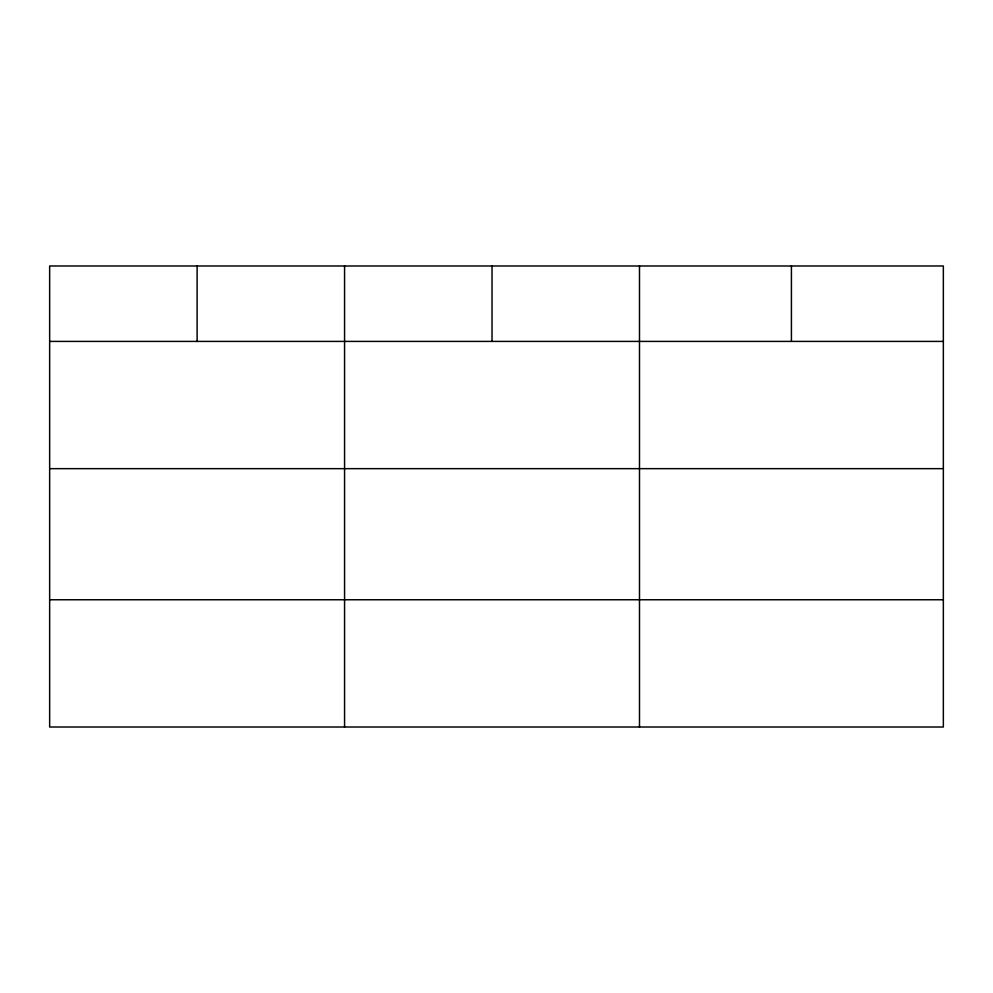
<?xml version="1.0" encoding="UTF-8"?>
<svg xmlns="http://www.w3.org/2000/svg" width="993" height="993" viewBox="0 0 993 993"><rect width="100%" height="100%" fill="white"/><g stroke="black" fill="none" stroke-linecap="round" stroke-linejoin="round"><path stroke-width="1.49" d="M943.35 468.659L943.35 265.987L49.65 265.987L49.65 727.013L943.35 727.013L943.35 468.659L49.65 468.659M49.65 341.406L943.35 341.406M49.65 599.76L943.35 599.76M791.421 265.987L791.421 341.406M639.492 265.987L639.492 727.013M492.031 265.987L492.031 341.406M344.571 265.987L344.571 727.013M197.111 265.987L197.111 341.406"/></g></svg>
